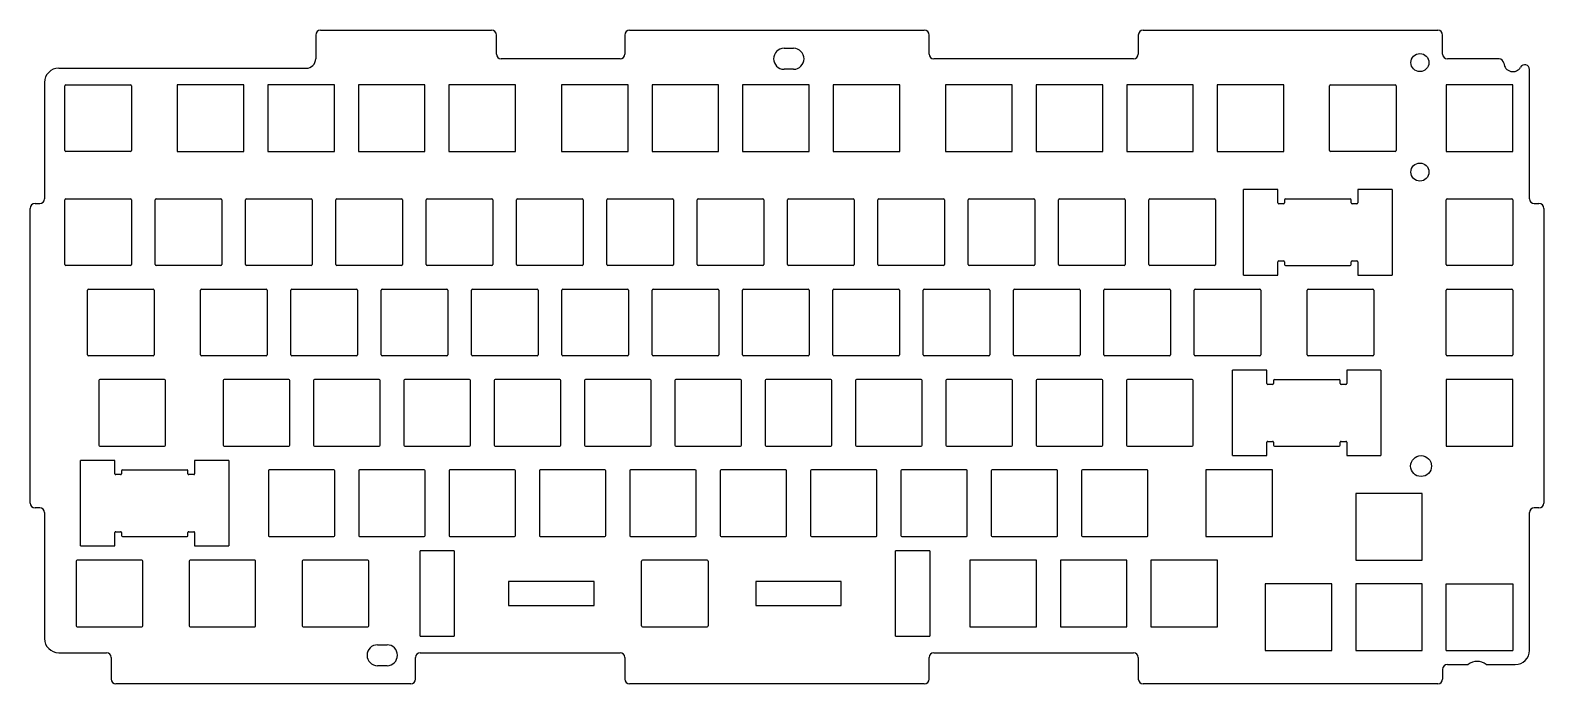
# Model space of a CAD drawing. Header units: millimetres. Extents: x -700 to 80, y 71 to 208.
# Drawn here: x -699.6 to -381.3, y 70.8 to 208.3 of the extents above; entities that cross this region are included whole.
import ezdxf

# ---------------------------------------------------------------- set-up
doc = ezdxf.new("R2010")
doc.units = ezdxf.units.MM
doc.header["$LTSCALE"] = 16.335
doc.layers.get('0').update_dxf_attribs({"linetype": 'CONTINUOUS'})

msp = doc.modelspace()

# ---------------------------------------------------------------- linework, layer by layer
at = {"color": 7, "linetype": 'Continuous'}
for p, q in [((-639.53, 207.26), (-639.53, 202.28)), ((-638.53, 208.26), (-602.53, 208.26)), ((-601.53, 203.26), (-601.53, 207.26)), ((-574.53, 207.26), (-574.53, 203.26)), ((-573.53, 208.26), (-511.53, 208.26)), ((-510.53, 203.26), (-510.53, 207.26)), ((-466.53, 207.26), (-466.53, 203.26)), ((-465.53, 208.26), (-403.53, 208.26)), ((-402.53, 203.26), (-402.53, 207.26)), ((-541.03, 204.46), (-539.03, 204.46)), ((-575.53, 202.26), (-600.53, 202.26)), ((-467.53, 202.26), (-509.53, 202.26)), ((-390.66, 202.26), (-401.53, 202.26)), ((-693.56, 200.28), (-641.53, 200.28)), ((-539.03, 200.06), (-541.03, 200.06)), ((-384.26, 172.79), (-384.26, 200)), ((-696.56, 197.28), (-696.56, 172.79)), ((-692.29, 182.96), (-692.29, 196.56)), ((-692.09, 196.76), (-678.49, 196.76)), ((-678.29, 196.56), (-678.29, 182.96)), ((-668.66, 196.76), (-668.66, 182.76)), ((-654.66, 196.76), (-668.66, 196.76)), ((-654.66, 182.76), (-654.66, 196.76)), ((-649.61, 196.76), (-649.61, 182.76)), ((-635.61, 196.76), (-649.61, 196.76)), ((-635.61, 182.76), (-635.61, 196.76)), ((-630.56, 196.76), (-630.56, 182.76)), ((-616.56, 196.76), (-630.56, 196.76)), ((-616.56, 182.76), (-616.56, 196.76)), ((-611.51, 196.76), (-611.51, 182.76)), ((-597.51, 196.76), (-611.51, 196.76)), ((-597.51, 182.76), (-597.51, 196.76)), ((-587.85, 196.76), (-587.85, 182.76)), ((-573.85, 196.76), (-587.85, 196.76)), ((-573.85, 182.76), (-573.85, 196.76)), ((-568.8, 196.76), (-568.8, 182.76)), ((-554.8, 196.76), (-568.8, 196.76)), ((-554.8, 182.76), (-554.8, 196.76)), ((-549.75, 196.76), (-549.75, 182.76)), ((-535.75, 196.76), (-549.75, 196.76)), ((-535.75, 182.76), (-535.75, 196.76)), ((-530.7, 196.76), (-530.7, 182.76)), ((-516.7, 196.76), (-530.7, 196.76)), ((-516.7, 182.76), (-516.7, 196.76)), ((-507.06, 196.76), (-507.06, 182.76)), ((-493.06, 196.76), (-507.06, 196.76)), ((-493.06, 182.76), (-493.06, 196.76)), ((-488.01, 196.76), (-488.01, 182.76)), ((-474.01, 196.76), (-488.01, 196.76)), ((-474.01, 182.76), (-474.01, 196.76)), ((-454.96, 196.76), (-468.96, 196.76)), ((-468.96, 196.76), (-468.96, 182.76)), ((-454.96, 182.76), (-454.96, 196.76)), ((-435.91, 196.76), (-449.91, 196.76)), ((-449.91, 196.76), (-449.91, 182.76)), ((-435.91, 182.76), (-435.91, 196.76)), ((-426.29, 182.96), (-426.29, 196.56)), ((-426.09, 196.76), (-412.49, 196.76)), ((-412.29, 196.56), (-412.29, 182.96)), ((-387.76, 196.76), (-401.76, 196.76)), ((-401.76, 196.76), (-401.76, 182.76)), ((-387.76, 182.76), (-387.76, 196.76)), ((-678.49, 182.76), (-692.09, 182.76)), ((-668.66, 182.76), (-654.66, 182.76)), ((-649.61, 182.76), (-635.61, 182.76)), ((-630.56, 182.76), (-616.56, 182.76)), ((-611.51, 182.76), (-597.51, 182.76)), ((-587.85, 182.76), (-573.85, 182.76)), ((-568.8, 182.76), (-554.8, 182.76)), ((-549.75, 182.76), (-535.75, 182.76)), ((-530.7, 182.76), (-516.7, 182.76)), ((-507.06, 182.76), (-493.06, 182.76)), ((-488.01, 182.76), (-474.01, 182.76)), ((-468.96, 182.76), (-454.96, 182.76)), ((-449.91, 182.76), (-435.91, 182.76)), ((-412.49, 182.76), (-426.09, 182.76)), ((-401.76, 182.76), (-387.76, 182.76)), ((-692.29, 158.96), (-692.29, 172.56)), ((-692.09, 172.76), (-678.49, 172.76)), ((-678.29, 172.56), (-678.29, 158.96)), ((-673.29, 158.96), (-673.29, 172.56)), ((-673.09, 172.76), (-659.49, 172.76)), ((-659.29, 172.56), (-659.29, 158.96)), ((-654.29, 158.96), (-654.29, 172.56)), ((-654.09, 172.76), (-640.49, 172.76)), ((-640.29, 172.56), (-640.29, 158.96)), ((-635.29, 158.96), (-635.29, 172.56)), ((-635.09, 172.76), (-621.49, 172.76)), ((-621.29, 172.56), (-621.29, 158.96)), ((-616.29, 158.96), (-616.29, 172.56)), ((-616.09, 172.76), (-602.49, 172.76)), ((-602.29, 172.56), (-602.29, 158.96)), ((-597.29, 158.96), (-597.29, 172.56)), ((-597.09, 172.76), (-583.49, 172.76)), ((-583.29, 172.56), (-583.29, 158.96)), ((-578.29, 158.96), (-578.29, 172.56)), ((-578.09, 172.76), (-564.49, 172.76)), ((-564.29, 172.56), (-564.29, 158.96)), ((-559.29, 158.96), (-559.29, 172.56)), ((-559.09, 172.76), (-545.49, 172.76)), ((-545.29, 172.56), (-545.29, 158.96)), ((-540.29, 158.96), (-540.29, 172.56)), ((-540.09, 172.76), (-526.49, 172.76)), ((-526.29, 172.56), (-526.29, 158.96)), ((-521.29, 158.96), (-521.29, 172.56)), ((-521.09, 172.76), (-507.49, 172.76)), ((-507.29, 172.56), (-507.29, 158.96)), ((-502.29, 158.96), (-502.29, 172.56)), ((-502.09, 172.76), (-488.49, 172.76)), ((-488.29, 172.56), (-488.29, 158.96)), ((-483.29, 158.96), (-483.29, 172.56)), ((-483.09, 172.76), (-469.49, 172.76)), ((-469.29, 172.56), (-469.29, 158.96)), ((-464.29, 158.96), (-464.29, 172.56)), ((-464.09, 172.76), (-450.49, 172.76)), ((-450.29, 172.56), (-450.29, 158.96)), ((-444.37, 156.76), (-444.37, 174.76)), ((-437.17, 174.76), (-444.37, 174.76)), ((-437.17, 171.96), (-437.17, 174.76)), ((-435.77, 172.56), (-435.77, 171.96)), ((-435.57, 172.76), (-421.97, 172.76)), ((-421.77, 171.96), (-421.77, 172.56)), ((-420.37, 174.76), (-420.37, 171.96)), ((-413.17, 174.76), (-420.37, 174.76)), ((-413.17, 174.76), (-413.17, 156.76)), ((-401.76, 158.96), (-401.76, 172.56)), ((-401.56, 172.76), (-387.96, 172.76)), ((-387.76, 172.56), (-387.76, 158.96)), ((-699.56, 108.79), (-699.56, 170.79)), ((-698.56, 171.79), (-697.56, 171.79)), ((-435.97, 171.76), (-436.97, 171.76)), ((-420.57, 171.76), (-421.57, 171.76)), ((-383.26, 171.79), (-382.26, 171.79)), ((-381.26, 170.79), (-381.26, 108.79)), ((-437.17, 156.76), (-437.17, 159.56)), ((-436.97, 159.76), (-435.97, 159.76)), ((-435.77, 159.56), (-435.77, 158.96)), ((-421.77, 158.96), (-421.77, 159.56)), ((-421.57, 159.76), (-420.57, 159.76)), ((-420.37, 159.56), (-420.37, 156.76)), ((-678.49, 158.76), (-692.09, 158.76)), ((-659.49, 158.76), (-673.09, 158.76)), ((-640.49, 158.76), (-654.09, 158.76)), ((-621.49, 158.76), (-635.09, 158.76)), ((-602.49, 158.76), (-616.09, 158.76)), ((-583.49, 158.76), (-597.09, 158.76)), ((-564.49, 158.76), (-578.09, 158.76)), ((-545.49, 158.76), (-559.09, 158.76)), ((-526.49, 158.76), (-540.09, 158.76)), ((-507.49, 158.76), (-521.09, 158.76)), ((-488.49, 158.76), (-502.09, 158.76)), ((-469.49, 158.76), (-483.09, 158.76)), ((-450.49, 158.76), (-464.09, 158.76)), ((-444.37, 156.76), (-437.17, 156.76)), ((-435.57, 158.76), (-421.97, 158.76)), ((-420.37, 156.76), (-413.17, 156.76)), ((-387.96, 158.76), (-401.56, 158.76)), ((-687.53, 139.96), (-687.53, 153.56)), ((-687.33, 153.76), (-673.73, 153.76)), ((-673.53, 153.56), (-673.53, 139.96)), ((-663.76, 139.96), (-663.76, 153.56)), ((-663.56, 153.76), (-649.96, 153.76)), ((-649.76, 153.56), (-649.76, 139.96)), ((-644.76, 139.96), (-644.76, 153.56)), ((-644.56, 153.76), (-630.96, 153.76)), ((-630.76, 153.56), (-630.76, 139.96)), ((-625.76, 139.96), (-625.76, 153.56)), ((-625.56, 153.76), (-611.96, 153.76)), ((-611.76, 153.56), (-611.76, 139.96)), ((-606.76, 139.96), (-606.76, 153.56)), ((-606.56, 153.76), (-592.96, 153.76)), ((-592.76, 153.56), (-592.76, 139.96)), ((-587.76, 139.96), (-587.76, 153.56)), ((-587.56, 153.76), (-573.96, 153.76)), ((-573.76, 153.56), (-573.76, 139.96)), ((-568.76, 139.96), (-568.76, 153.56)), ((-568.56, 153.76), (-554.96, 153.76)), ((-554.76, 153.56), (-554.76, 139.96)), ((-549.76, 139.96), (-549.76, 153.56)), ((-549.56, 153.76), (-535.96, 153.76)), ((-535.76, 153.56), (-535.76, 139.96)), ((-530.76, 139.96), (-530.76, 153.56)), ((-530.56, 153.76), (-516.96, 153.76)), ((-516.76, 153.56), (-516.76, 139.96)), ((-511.76, 139.96), (-511.76, 153.56)), ((-511.56, 153.76), (-497.96, 153.76)), ((-497.76, 153.56), (-497.76, 139.96)), ((-492.76, 139.96), (-492.76, 153.56)), ((-492.56, 153.76), (-478.96, 153.76)), ((-478.76, 153.56), (-478.76, 139.96)), ((-473.76, 139.96), (-473.76, 153.56)), ((-473.56, 153.76), (-459.96, 153.76)), ((-459.76, 153.56), (-459.76, 139.96)), ((-454.76, 139.96), (-454.76, 153.56)), ((-454.56, 153.76), (-440.96, 153.76)), ((-440.76, 153.56), (-440.76, 139.96)), ((-431, 139.96), (-431, 153.56)), ((-430.8, 153.76), (-417.2, 153.76)), ((-417, 153.56), (-417, 139.96)), ((-401.76, 139.96), (-401.76, 153.56)), ((-401.56, 153.76), (-387.96, 153.76)), ((-387.76, 153.56), (-387.76, 139.96)), ((-673.73, 139.76), (-687.33, 139.76)), ((-649.96, 139.76), (-663.56, 139.76)), ((-630.96, 139.76), (-644.56, 139.76)), ((-611.96, 139.76), (-625.56, 139.76)), ((-592.96, 139.76), (-606.56, 139.76)), ((-573.96, 139.76), (-587.56, 139.76)), ((-554.96, 139.76), (-568.56, 139.76)), ((-535.96, 139.76), (-549.56, 139.76)), ((-516.96, 139.76), (-530.56, 139.76)), ((-497.96, 139.76), (-511.56, 139.76)), ((-478.96, 139.76), (-492.56, 139.76)), ((-459.96, 139.76), (-473.56, 139.76)), ((-440.96, 139.76), (-454.56, 139.76)), ((-417.2, 139.76), (-430.8, 139.76)), ((-387.96, 139.76), (-401.56, 139.76)), ((-685.14, 134.56), (-685.14, 120.96)), ((-671.34, 134.76), (-684.94, 134.76)), ((-671.14, 120.96), (-671.14, 134.56)), ((-659, 134.56), (-659, 120.96)), ((-645.2, 134.76), (-658.8, 134.76)), ((-645, 120.96), (-645, 134.56)), ((-640, 134.56), (-640, 120.96)), ((-626.2, 134.76), (-639.8, 134.76)), ((-626, 120.96), (-626, 134.56)), ((-621, 134.56), (-621, 120.96)), ((-607.2, 134.76), (-620.8, 134.76)), ((-607, 120.96), (-607, 134.56)), ((-602, 134.56), (-602, 120.96)), ((-588.2, 134.76), (-601.8, 134.76)), ((-588, 120.96), (-588, 134.56)), ((-583, 134.56), (-583, 120.96)), ((-569.2, 134.76), (-582.8, 134.76)), ((-569, 120.96), (-569, 134.56)), ((-564, 134.56), (-564, 120.96)), ((-550.2, 134.76), (-563.8, 134.76)), ((-550, 120.96), (-550, 134.56)), ((-545, 134.56), (-545, 120.96)), ((-531.2, 134.76), (-544.8, 134.76)), ((-531, 120.96), (-531, 134.56)), ((-526, 134.56), (-526, 120.96)), ((-512.2, 134.76), (-525.8, 134.76)), ((-512, 120.96), (-512, 134.56)), ((-507, 134.56), (-507, 120.96)), ((-493.2, 134.76), (-506.8, 134.76)), ((-493, 120.96), (-493, 134.56)), ((-488, 134.56), (-488, 120.96)), ((-474.2, 134.76), (-487.8, 134.76)), ((-474, 120.96), (-474, 134.56)), ((-469, 134.56), (-469, 120.96)), ((-455.2, 134.76), (-468.8, 134.76)), ((-455, 120.96), (-455, 134.56)), ((-446.69, 118.76), (-446.69, 136.76)), ((-439.49, 136.76), (-446.69, 136.76)), ((-439.49, 133.96), (-439.49, 136.76)), ((-438.29, 133.76), (-439.29, 133.76)), ((-438.09, 134.56), (-438.09, 133.96)), ((-437.89, 134.76), (-424.29, 134.76)), ((-424.09, 133.96), (-424.09, 134.56)), ((-422.89, 133.76), (-423.89, 133.76)), ((-422.69, 136.76), (-422.69, 133.96)), ((-415.49, 136.76), (-422.69, 136.76)), ((-415.49, 136.76), (-415.49, 118.76)), ((-387.76, 134.76), (-401.76, 134.76)), ((-401.76, 134.76), (-401.76, 120.76)), ((-387.76, 120.76), (-387.76, 134.76)), ((-439.49, 118.76), (-439.49, 121.56)), ((-439.29, 121.76), (-438.29, 121.76)), ((-438.09, 121.56), (-438.09, 120.96)), ((-424.09, 120.96), (-424.09, 121.56)), ((-423.89, 121.76), (-422.89, 121.76)), ((-422.69, 121.56), (-422.69, 118.76)), ((-684.94, 120.76), (-671.34, 120.76)), ((-658.8, 120.76), (-645.2, 120.76)), ((-639.8, 120.76), (-626.2, 120.76)), ((-620.8, 120.76), (-607.2, 120.76)), ((-601.8, 120.76), (-588.2, 120.76)), ((-582.8, 120.76), (-569.2, 120.76)), ((-563.8, 120.76), (-550.2, 120.76)), ((-544.8, 120.76), (-531.2, 120.76)), ((-525.8, 120.76), (-512.2, 120.76)), ((-506.8, 120.76), (-493.2, 120.76)), ((-487.8, 120.76), (-474.2, 120.76)), ((-468.8, 120.76), (-455.2, 120.76)), ((-446.69, 118.76), (-439.49, 118.76)), ((-437.89, 120.76), (-424.29, 120.76)), ((-422.69, 118.76), (-415.49, 118.76)), ((-401.76, 120.76), (-387.76, 120.76)), ((-688.99, 99.76), (-688.99, 117.76)), ((-681.79, 117.76), (-688.99, 117.76)), ((-681.79, 114.96), (-681.79, 117.76)), ((-680.59, 114.76), (-681.59, 114.76)), ((-680.39, 115.56), (-680.39, 114.96)), ((-680.19, 115.76), (-666.59, 115.76)), ((-666.39, 114.96), (-666.39, 115.56)), ((-665.19, 114.76), (-666.19, 114.76)), ((-664.99, 117.76), (-664.99, 114.96)), ((-657.79, 117.76), (-664.99, 117.76)), ((-657.79, 117.76), (-657.79, 99.76)), ((-649.49, 115.56), (-649.49, 101.96)), ((-635.69, 115.76), (-649.29, 115.76)), ((-635.49, 101.96), (-635.49, 115.56)), ((-630.49, 115.56), (-630.49, 101.96)), ((-616.69, 115.76), (-630.29, 115.76)), ((-616.49, 101.96), (-616.49, 115.56)), ((-611.49, 115.56), (-611.49, 101.96)), ((-597.69, 115.76), (-611.29, 115.76)), ((-597.49, 101.96), (-597.49, 115.56)), ((-592.49, 115.56), (-592.49, 101.96)), ((-578.69, 115.76), (-592.29, 115.76)), ((-578.49, 101.96), (-578.49, 115.56)), ((-573.49, 115.56), (-573.49, 101.96)), ((-559.69, 115.76), (-573.29, 115.76)), ((-559.49, 101.96), (-559.49, 115.56)), ((-554.49, 115.56), (-554.49, 101.96)), ((-540.69, 115.76), (-554.29, 115.76)), ((-540.49, 101.96), (-540.49, 115.56)), ((-535.49, 115.56), (-535.49, 101.96)), ((-521.69, 115.76), (-535.29, 115.76)), ((-521.49, 101.96), (-521.49, 115.56)), ((-516.49, 115.56), (-516.49, 101.96)), ((-502.69, 115.76), (-516.29, 115.76)), ((-502.49, 101.96), (-502.49, 115.56)), ((-497.49, 115.56), (-497.49, 101.96)), ((-483.69, 115.76), (-497.29, 115.76)), ((-483.49, 101.96), (-483.49, 115.56)), ((-478.49, 115.56), (-478.49, 101.96)), ((-464.69, 115.76), (-478.29, 115.76)), ((-464.49, 101.96), (-464.49, 115.56)), ((-438.34, 115.76), (-452.34, 115.76)), ((-452.34, 115.76), (-452.34, 101.76)), ((-438.34, 101.76), (-438.34, 115.76)), ((-406.81, 110.76), (-420.81, 110.76)), ((-420.81, 110.76), (-420.81, 96.76)), ((-406.81, 96.76), (-406.81, 110.76)), ((-697.56, 107.79), (-698.56, 107.79)), ((-696.56, 106.79), (-696.56, 80.29)), ((-384.26, 77.79), (-384.26, 106.79)), ((-382.26, 107.79), (-383.26, 107.79)), ((-681.79, 99.76), (-681.79, 102.56)), ((-681.59, 102.76), (-680.59, 102.76)), ((-680.39, 102.56), (-680.39, 101.96)), ((-666.39, 101.96), (-666.39, 102.56)), ((-666.19, 102.76), (-665.19, 102.76)), ((-664.99, 102.56), (-664.99, 99.76)), ((-688.99, 99.76), (-681.79, 99.76)), ((-680.19, 101.76), (-666.59, 101.76)), ((-664.99, 99.76), (-657.79, 99.76)), ((-649.29, 101.76), (-635.69, 101.76)), ((-630.29, 101.76), (-616.69, 101.76)), ((-617.59, 80.76), (-617.59, 98.76)), ((-610.39, 98.76), (-617.59, 98.76)), ((-611.29, 101.76), (-597.69, 101.76)), ((-610.39, 98.76), (-610.39, 80.76)), ((-592.29, 101.76), (-578.69, 101.76)), ((-573.29, 101.76), (-559.69, 101.76)), ((-554.29, 101.76), (-540.69, 101.76)), ((-535.29, 101.76), (-521.69, 101.76)), ((-510.39, 98.76), (-517.59, 98.76)), ((-517.59, 80.76), (-517.59, 98.76)), ((-516.29, 101.76), (-502.69, 101.76)), ((-510.39, 98.76), (-510.39, 80.76)), ((-497.29, 101.76), (-483.69, 101.76)), ((-478.29, 101.76), (-464.69, 101.76)), ((-452.34, 101.76), (-438.34, 101.76)), ((-689.92, 96.56), (-689.92, 82.96)), ((-676.12, 96.76), (-689.72, 96.76)), ((-675.92, 82.96), (-675.92, 96.56)), ((-666.16, 96.56), (-666.16, 82.96)), ((-652.36, 96.76), (-665.96, 96.76)), ((-652.16, 82.96), (-652.16, 96.56)), ((-642.39, 96.56), (-642.39, 82.96)), ((-628.59, 96.76), (-642.19, 96.76)), ((-628.39, 82.96), (-628.39, 96.56)), ((-570.99, 82.96), (-570.99, 96.56)), ((-557.19, 96.76), (-570.79, 96.76)), ((-556.99, 96.56), (-556.99, 82.96)), ((-487.96, 96.76), (-501.96, 96.76)), ((-501.96, 96.76), (-501.96, 82.76)), ((-487.96, 82.76), (-487.96, 96.76)), ((-468.91, 96.76), (-482.91, 96.76)), ((-482.91, 96.76), (-482.91, 82.76)), ((-468.91, 82.76), (-468.91, 96.76)), ((-449.86, 96.76), (-463.86, 96.76)), ((-463.86, 96.76), (-463.86, 82.76)), ((-449.86, 82.76), (-449.86, 96.76)), ((-420.81, 96.76), (-406.81, 96.76)), ((-598.99, 92.26), (-598.99, 87.26)), ((-580.99, 92.26), (-598.99, 92.26)), ((-580.99, 87.26), (-580.99, 92.26)), ((-528.99, 92.26), (-546.99, 92.26)), ((-546.99, 92.26), (-546.99, 87.26)), ((-528.99, 87.26), (-528.99, 92.26)), ((-425.86, 91.76), (-439.86, 91.76)), ((-439.86, 91.76), (-439.86, 77.76)), ((-425.86, 77.76), (-425.86, 91.76)), ((-406.81, 91.76), (-420.81, 91.76)), ((-420.81, 91.76), (-420.81, 77.76)), ((-406.81, 77.76), (-406.81, 91.76)), ((-401.76, 91.76), (-387.76, 91.76)), ((-401.76, 77.76), (-401.76, 91.76)), ((-387.76, 91.76), (-387.76, 77.76)), ((-598.99, 87.26), (-580.99, 87.26)), ((-546.99, 87.26), (-528.99, 87.26)), ((-689.72, 82.76), (-676.12, 82.76)), ((-665.96, 82.76), (-652.36, 82.76)), ((-642.19, 82.76), (-628.59, 82.76)), ((-570.79, 82.76), (-557.19, 82.76)), ((-501.96, 82.76), (-487.96, 82.76)), ((-482.91, 82.76), (-468.91, 82.76)), ((-463.86, 82.76), (-449.86, 82.76)), ((-617.59, 80.76), (-610.39, 80.76)), ((-517.59, 80.76), (-510.39, 80.76)), ((-693.56, 77.29), (-683.53, 77.29)), ((-626.53, 78.96), (-624.53, 78.96)), ((-617.53, 77.29), (-575.53, 77.29)), ((-509.53, 77.29), (-467.53, 77.29)), ((-439.86, 77.76), (-425.86, 77.76)), ((-420.81, 77.76), (-406.81, 77.76)), ((-401.76, 77.76), (-387.76, 77.76)), ((-682.53, 76.29), (-682.53, 71.76)), ((-624.53, 74.56), (-626.53, 74.56)), ((-618.53, 71.76), (-618.53, 76.29)), ((-574.53, 76.29), (-574.53, 71.76)), ((-510.53, 71.76), (-510.53, 76.29)), ((-466.53, 76.29), (-466.53, 71.76)), ((-402.53, 73.79), (-402.53, 71.76)), ((-401.53, 74.79), (-397.17, 74.79)), ((-393.37, 74.79), (-387.26, 74.79)), ((-619.53, 70.76), (-681.53, 70.76)), ((-511.53, 70.76), (-573.53, 70.76)), ((-403.53, 70.76), (-465.53, 70.76))]:
    msp.add_line(p, q, dxfattribs=at)
for centre, radius in [((-407.3, 201.46), 1.9), ((-407.3, 178.43), 1.9), ((-407.06, 116.56), 2.2)]:
    msp.add_circle(centre, radius, dxfattribs=at)
for centre, radius, start, end in [((-638.53, 207.26), 1, 90, 180), ((-602.53, 207.26), 1, 0, 90), ((-573.53, 207.26), 1, 90, 180), ((-511.53, 207.26), 1, 0, 90), ((-465.53, 207.26), 1, 90, 180), ((-403.53, 207.26), 1, 0, 90), ((-541.03, 202.26), 2.2, 90, 270), ((-539.03, 202.26), 2.2, 270, 90), ((-641.53, 202.28), 2, 270, 0), ((-600.53, 203.26), 1, 180, 270), ((-575.53, 203.26), 1, 270, 0), ((-509.53, 203.26), 1, 180, 270), ((-467.53, 203.26), 1, 270, 0), ((-401.53, 203.26), 1, 180, 270), ((-390.66, 201.26), 1, 3.9546, 90), ((-387.76, 201.46), 1.9, 183.9546, 329.5999), ((-385.26, 200), 1, 0, 149.5999), ((-693.56, 197.28), 3, 90, 180), ((-692.09, 196.56), 0.2, 90, 180), ((-678.49, 196.56), 0.2, 0, 90), ((-426.09, 196.56), 0.2, 90, 180), ((-412.49, 196.56), 0.2, 0, 90), ((-692.09, 182.96), 0.2, 180, 270), ((-678.49, 182.96), 0.2, 270, 360), ((-426.09, 182.96), 0.2, 180, 270), ((-412.49, 182.96), 0.2, 270, 0), ((-697.56, 172.79), 1, 270, 0), ((-692.09, 172.56), 0.2, 90, 180), ((-678.49, 172.56), 0.2, 0, 90), ((-673.09, 172.56), 0.2, 90, 180), ((-659.49, 172.56), 0.2, 360, 90), ((-654.09, 172.56), 0.2, 90, 180), ((-640.49, 172.56), 0.2, 360, 90), ((-635.09, 172.56), 0.2, 90, 180), ((-621.49, 172.56), 0.2, 360, 90), ((-616.09, 172.56), 0.2, 90, 180), ((-602.49, 172.56), 0.2, 360, 90), ((-597.09, 172.56), 0.2, 90, 180), ((-583.49, 172.56), 0.2, 360, 90), ((-578.09, 172.56), 0.2, 90, 180), ((-564.49, 172.56), 0.2, 360, 90), ((-559.09, 172.56), 0.2, 90, 180), ((-545.49, 172.56), 0.2, 360, 90), ((-540.09, 172.56), 0.2, 90, 180), ((-526.49, 172.56), 0.2, 0, 90), ((-521.09, 172.56), 0.2, 90, 180), ((-507.49, 172.56), 0.2, 360, 90), ((-502.09, 172.56), 0.2, 90, 180), ((-488.49, 172.56), 0.2, 360, 90), ((-483.09, 172.56), 0.2, 90, 180), ((-469.49, 172.56), 0.2, 0, 90), ((-464.09, 172.56), 0.2, 90, 180), ((-450.49, 172.56), 0.2, 360, 90), ((-436.97, 171.96), 0.2, 180, 270), ((-435.97, 171.96), 0.2, 270, 0), ((-435.57, 172.56), 0.2, 90, 180), ((-421.97, 172.56), 0.2, 0, 90), ((-421.57, 171.96), 0.2, 180, 270), ((-420.57, 171.96), 0.2, 270, 0), ((-401.56, 172.56), 0.2, 90, 180), ((-387.96, 172.56), 0.2, 0, 90), ((-383.26, 172.79), 1, 180, 270), ((-698.56, 170.79), 1, 90, 180), ((-382.26, 170.79), 1, 0, 90), ((-436.97, 159.56), 0.2, 90, 180), ((-435.97, 159.56), 0.2, 0, 90), ((-421.57, 159.56), 0.2, 90, 180), ((-420.57, 159.56), 0.2, 0, 90), ((-692.09, 158.96), 0.2, 180, 270), ((-678.49, 158.96), 0.2, 270, 360), ((-673.09, 158.96), 0.2, 180, 270), ((-659.49, 158.96), 0.2, 270, 0), ((-654.09, 158.96), 0.2, 180, 270), ((-640.49, 158.96), 0.2, 270, 0), ((-635.09, 158.96), 0.2, 180, 270), ((-621.49, 158.96), 0.2, 270, 0), ((-616.09, 158.96), 0.2, 180, 270), ((-602.49, 158.96), 0.2, 270, 0), ((-597.09, 158.96), 0.2, 180, 270), ((-583.49, 158.96), 0.2, 270, 0), ((-578.09, 158.96), 0.2, 180, 270), ((-564.49, 158.96), 0.2, 270, 0), ((-559.09, 158.96), 0.2, 180, 270), ((-545.49, 158.96), 0.2, 270, 0), ((-540.09, 158.96), 0.2, 180, 270), ((-526.49, 158.96), 0.2, 270, 0), ((-521.09, 158.96), 0.2, 180, 270), ((-507.49, 158.96), 0.2, 270, 0), ((-502.09, 158.96), 0.2, 180, 270), ((-488.49, 158.96), 0.2, 270, 0), ((-483.09, 158.96), 0.2, 180, 270), ((-469.49, 158.96), 0.2, 270, 0), ((-464.09, 158.96), 0.2, 180, 270), ((-450.49, 158.96), 0.2, 270, 0), ((-435.57, 158.96), 0.2, 180, 270), ((-421.97, 158.96), 0.2, 270, 0), ((-401.56, 158.96), 0.2, 180, 270), ((-387.96, 158.96), 0.2, 270, 0), ((-687.33, 153.56), 0.2, 90, 180), ((-673.73, 153.56), 0.2, 360, 90), ((-663.56, 153.56), 0.2, 90, 180), ((-649.96, 153.56), 0.2, 360, 90), ((-644.56, 153.56), 0.2, 90, 180), ((-630.96, 153.56), 0.2, 0, 90), ((-625.56, 153.56), 0.2, 90, 180), ((-611.96, 153.56), 0.2, 360, 90), ((-606.56, 153.56), 0.2, 90, 180), ((-592.96, 153.56), 0.2, 360, 90), ((-587.56, 153.56), 0.2, 90, 180), ((-573.96, 153.56), 0.2, 360, 90), ((-568.56, 153.56), 0.2, 90, 180), ((-554.96, 153.56), 0.2, 360, 90), ((-549.56, 153.56), 0.2, 90, 180), ((-535.96, 153.56), 0.2, 360, 90), ((-530.56, 153.56), 0.2, 90, 180), ((-516.96, 153.56), 0.2, 0, 90), ((-511.56, 153.56), 0.2, 90, 180), ((-497.96, 153.56), 0.2, 360, 90), ((-492.56, 153.56), 0.2, 90, 180), ((-478.96, 153.56), 0.2, 0, 90), ((-473.56, 153.56), 0.2, 90, 180), ((-459.96, 153.56), 0.2, 0, 90), ((-454.56, 153.56), 0.2, 90, 180), ((-440.96, 153.56), 0.2, 360, 90), ((-430.8, 153.56), 0.2, 90, 180), ((-417.2, 153.56), 0.2, 0, 90), ((-401.56, 153.56), 0.2, 90, 180), ((-387.96, 153.56), 0.2, 0, 90), ((-687.33, 139.96), 0.2, 180, 270), ((-673.73, 139.96), 0.2, 270, 0), ((-663.56, 139.96), 0.2, 180, 270), ((-649.96, 139.96), 0.2, 270, 0), ((-644.56, 139.96), 0.2, 180, 270), ((-630.96, 139.96), 0.2, 270, 360), ((-625.56, 139.96), 0.2, 180, 270), ((-611.96, 139.96), 0.2, 270, 0), ((-606.56, 139.96), 0.2, 180, 270), ((-592.96, 139.96), 0.2, 270, 0), ((-587.56, 139.96), 0.2, 180, 270), ((-573.96, 139.96), 0.2, 270, 0), ((-568.56, 139.96), 0.2, 180, 270), ((-554.96, 139.96), 0.2, 270, 0), ((-549.56, 139.96), 0.2, 180, 270), ((-535.96, 139.96), 0.2, 270, 0), ((-530.56, 139.96), 0.2, 180, 270), ((-516.96, 139.96), 0.2, 270, 0), ((-511.56, 139.96), 0.2, 180, 270), ((-497.96, 139.96), 0.2, 270, 0), ((-492.56, 139.96), 0.2, 180, 270), ((-478.96, 139.96), 0.2, 270, 0), ((-473.56, 139.96), 0.2, 180, 270), ((-459.96, 139.96), 0.2, 270, 0), ((-454.56, 139.96), 0.2, 180, 270), ((-440.96, 139.96), 0.2, 270, 0), ((-430.8, 139.96), 0.2, 180, 270), ((-417.2, 139.96), 0.2, 270, 0), ((-401.56, 139.96), 0.2, 180, 270), ((-387.96, 139.96), 0.2, 270, 0), ((-684.94, 134.56), 0.2, 90, 180), ((-671.34, 134.56), 0.2, 0, 90), ((-658.8, 134.56), 0.2, 90, 180), ((-645.2, 134.56), 0.2, 360, 90), ((-639.8, 134.56), 0.2, 90, 180), ((-626.2, 134.56), 0.2, 360, 90), ((-620.8, 134.56), 0.2, 90, 180), ((-607.2, 134.56), 0.2, 360, 90), ((-601.8, 134.56), 0.2, 90, 180), ((-588.2, 134.56), 0.2, 360, 90), ((-582.8, 134.56), 0.2, 90, 180), ((-569.2, 134.56), 0.2, 360, 90), ((-563.8, 134.56), 0.2, 90, 180), ((-550.2, 134.56), 0.2, 360, 90), ((-544.8, 134.56), 0.2, 90, 180), ((-531.2, 134.56), 0.2, 360, 90), ((-525.8, 134.56), 0.2, 90, 180), ((-512.2, 134.56), 0.2, 0, 90), ((-506.8, 134.56), 0.2, 90, 180), ((-493.2, 134.56), 0.2, 360, 90), ((-487.8, 134.56), 0.2, 90, 180), ((-474.2, 134.56), 0.2, 0, 90), ((-468.8, 134.56), 0.2, 90, 180), ((-455.2, 134.56), 0.2, 0, 90), ((-439.29, 133.96), 0.2, 180, 270), ((-438.29, 133.96), 0.2, 270, 0), ((-437.89, 134.56), 0.2, 90, 180), ((-424.29, 134.56), 0.2, 0, 90), ((-423.89, 133.96), 0.2, 180, 270), ((-422.89, 133.96), 0.2, 270, 0), ((-684.94, 120.96), 0.2, 180, 270), ((-671.34, 120.96), 0.2, 270, 360), ((-658.8, 120.96), 0.2, 180, 270), ((-645.2, 120.96), 0.2, 270, 0), ((-639.8, 120.96), 0.2, 180, 270), ((-626.2, 120.96), 0.2, 270, 0), ((-620.8, 120.96), 0.2, 180, 270), ((-607.2, 120.96), 0.2, 270, 0), ((-601.8, 120.96), 0.2, 180, 270), ((-588.2, 120.96), 0.2, 270, 0), ((-582.8, 120.96), 0.2, 180, 270), ((-569.2, 120.96), 0.2, 270, 0), ((-563.8, 120.96), 0.2, 180, 270), ((-550.2, 120.96), 0.2, 270, 0), ((-544.8, 120.96), 0.2, 180, 270), ((-531.2, 120.96), 0.2, 270, 0), ((-525.8, 120.96), 0.2, 180, 270), ((-512.2, 120.96), 0.2, 270, 0), ((-506.8, 120.96), 0.2, 180, 270), ((-493.2, 120.96), 0.2, 270, 0), ((-487.8, 120.96), 0.2, 180, 270), ((-474.2, 120.96), 0.2, 270, 0), ((-468.8, 120.96), 0.2, 180, 270), ((-455.2, 120.96), 0.2, 270, 0), ((-439.29, 121.56), 0.2, 90, 180), ((-438.29, 121.56), 0.2, 0, 90), ((-437.89, 120.96), 0.2, 180, 270), ((-424.29, 120.96), 0.2, 270, 0), ((-423.89, 121.56), 0.2, 90, 180), ((-422.89, 121.56), 0.2, 0, 90), ((-681.59, 114.96), 0.2, 180, 270), ((-680.59, 114.96), 0.2, 270, 0), ((-680.19, 115.56), 0.2, 90, 180), ((-666.59, 115.56), 0.2, 0, 90), ((-666.19, 114.96), 0.2, 180, 270), ((-665.19, 114.96), 0.2, 270, 0), ((-649.29, 115.56), 0.2, 90, 180), ((-635.69, 115.56), 0.2, 360, 90), ((-630.29, 115.56), 0.2, 90, 180), ((-616.69, 115.56), 0.2, 360, 90), ((-611.29, 115.56), 0.2, 90, 180), ((-597.69, 115.56), 0.2, 360, 90), ((-592.29, 115.56), 0.2, 90, 180), ((-578.69, 115.56), 0.2, 360, 90), ((-573.29, 115.56), 0.2, 90, 180), ((-559.69, 115.56), 0.2, 360, 90), ((-554.29, 115.56), 0.2, 90, 180), ((-540.69, 115.56), 0.2, 0, 90), ((-535.29, 115.56), 0.2, 90, 180), ((-521.69, 115.56), 0.2, 360, 90), ((-516.29, 115.56), 0.2, 90, 180), ((-502.69, 115.56), 0.2, 0, 90), ((-497.29, 115.56), 0.2, 90, 180), ((-483.69, 115.56), 0.2, 360, 90), ((-478.29, 115.56), 0.2, 90, 180), ((-464.69, 115.56), 0.2, 360, 90), ((-698.56, 108.79), 1, 180, 270), ((-382.26, 108.79), 1, 270, 0), ((-697.56, 106.79), 1, 0, 90), ((-383.26, 106.79), 1, 90, 180), ((-681.59, 102.56), 0.2, 90, 180), ((-680.59, 102.56), 0.2, 0, 90), ((-680.19, 101.96), 0.2, 180, 270), ((-666.59, 101.96), 0.2, 270, 0), ((-666.19, 102.56), 0.2, 90, 180), ((-665.19, 102.56), 0.2, 0, 90), ((-649.29, 101.96), 0.2, 180, 270), ((-635.69, 101.96), 0.2, 270, 0), ((-630.29, 101.96), 0.2, 180, 270), ((-616.69, 101.96), 0.2, 270, 0), ((-611.29, 101.96), 0.2, 180, 270), ((-597.69, 101.96), 0.2, 270, 0), ((-592.29, 101.96), 0.2, 180, 270), ((-578.69, 101.96), 0.2, 270, 0), ((-573.29, 101.96), 0.2, 180, 270), ((-559.69, 101.96), 0.2, 270, 0), ((-554.29, 101.96), 0.2, 180, 270), ((-540.69, 101.96), 0.2, 270, 0), ((-535.29, 101.96), 0.2, 180, 270), ((-521.69, 101.96), 0.2, 270, 0), ((-516.29, 101.96), 0.2, 180, 270), ((-502.69, 101.96), 0.2, 270, 0), ((-497.29, 101.96), 0.2, 180, 270), ((-483.69, 101.96), 0.2, 270, 0), ((-478.29, 101.96), 0.2, 180, 270), ((-464.69, 101.96), 0.2, 270, 0), ((-689.72, 96.56), 0.2, 90, 180), ((-676.12, 96.56), 0.2, 360, 90), ((-665.96, 96.56), 0.2, 90, 180), ((-652.36, 96.56), 0.2, 360, 90), ((-642.19, 96.56), 0.2, 90, 180), ((-628.59, 96.56), 0.2, 360, 90), ((-570.79, 96.56), 0.2, 90, 180), ((-557.19, 96.56), 0.2, 360, 90), ((-689.72, 82.96), 0.2, 180, 270), ((-676.12, 82.96), 0.2, 270, 0), ((-665.96, 82.96), 0.2, 180, 270), ((-652.36, 82.96), 0.2, 270, 0), ((-642.19, 82.96), 0.2, 180, 270), ((-628.59, 82.96), 0.2, 270, 0), ((-570.79, 82.96), 0.2, 180, 270), ((-557.19, 82.96), 0.2, 270, 0), ((-693.56, 80.29), 3, 180, 270), ((-683.53, 76.29), 1, 0, 90), ((-626.53, 76.76), 2.2, 90, 270), ((-624.53, 76.76), 2.2, 270, 90), ((-617.53, 76.29), 1, 90, 180), ((-575.53, 76.29), 1, 0, 90), ((-509.53, 76.29), 1, 90, 180), ((-467.53, 76.29), 1, 0, 90), ((-387.26, 77.79), 3, 270, 0), ((-401.53, 73.79), 1, 90, 180), ((-395.27, 72.47), 3, 50.7198, 129.2802), ((-681.53, 71.76), 1, 180, 270), ((-619.53, 71.76), 1, 270, 0), ((-573.53, 71.76), 1, 180, 270), ((-511.53, 71.76), 1, 270, 0), ((-465.53, 71.76), 1, 180, 270), ((-403.53, 71.76), 1, 270, 0)]:
    msp.add_arc(centre, radius, start, end, dxfattribs=at)

doc.saveas('drawing.dxf')
